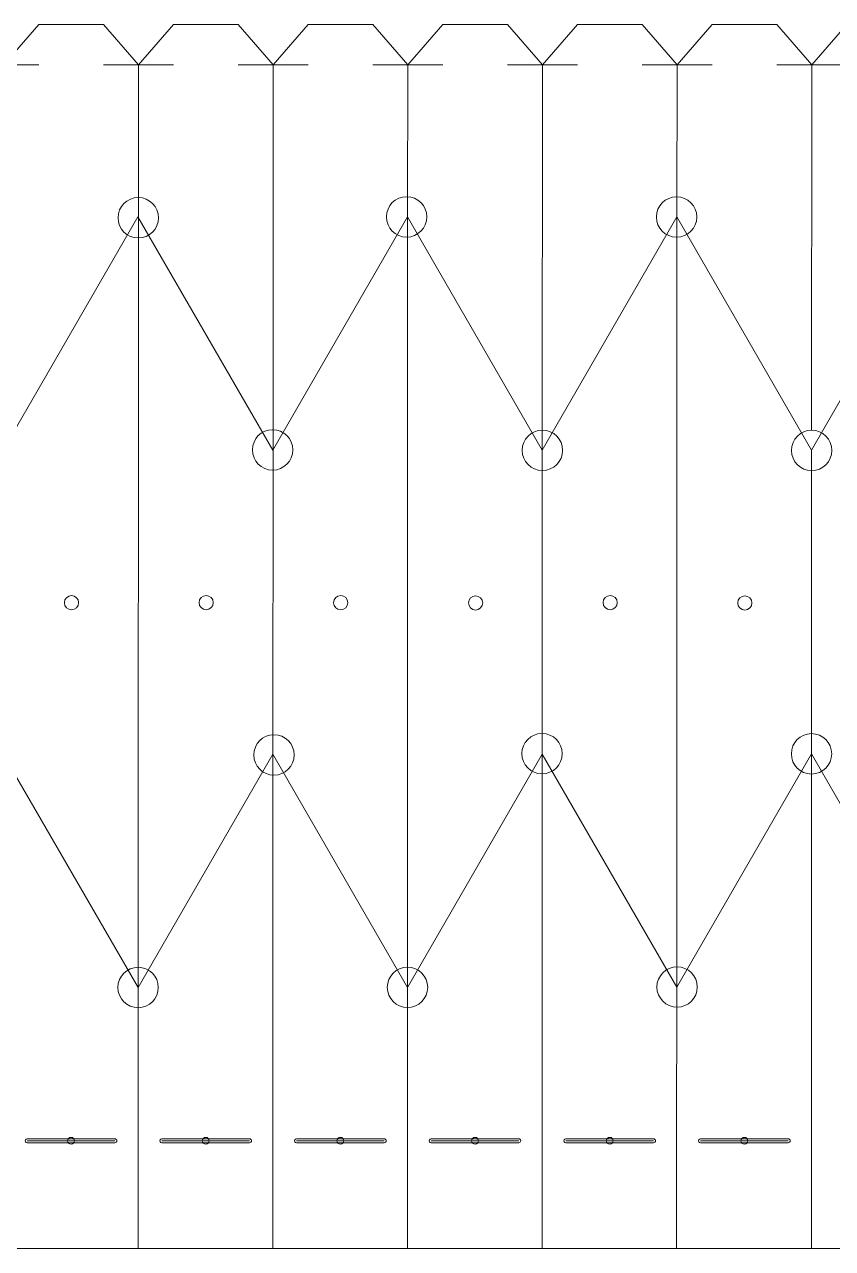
# Model space of a CAD drawing. Header units: inches. Extents: x -10.7 to 7.9, y 1.5 to 5.1.
# Drawn here: x -8.501 to -6.139, y 1.505 to 5.084 of the extents above; entities that cross this region are included whole.
import ezdxf
from ezdxf.lldxf.tags import DXFTag

# ---------------------------------------------------------------- set-up
doc = ezdxf.new("R2010")
doc.units = ezdxf.units.IN
doc.header["$MEASUREMENT"] = 0
doc.layers.add('Layer 1', color=7, linetype='Continuous')
doc.layers.add('SLD-0', color=7, linetype='Continuous')
tags = doc.linetypes.add('New Line1', pattern=[2, 1, -1]).pattern_tags.tags
tags[6:7] = [DXFTag(74, 4), DXFTag(75, 0), DXFTag(340, '0'), DXFTag(46, 1.0), DXFTag(50, 0.0), DXFTag(44, 0.0), DXFTag(45, 0.0)]
tags[4:5] = [DXFTag(74, 4), DXFTag(75, 0), DXFTag(340, '0'), DXFTag(46, 1.0), DXFTag(50, 0.0), DXFTag(44, 0.0), DXFTag(45, 0.0)]
tags = doc.linetypes.add('New Line100', pattern=[2, 1, -1]).pattern_tags.tags
tags[6:7] = [DXFTag(74, 4), DXFTag(75, 0), DXFTag(340, '0'), DXFTag(46, 1.0), DXFTag(50, 0.0), DXFTag(44, 0.0), DXFTag(45, 0.0)]
tags[4:5] = [DXFTag(74, 4), DXFTag(75, 0), DXFTag(340, '0'), DXFTag(46, 1.0), DXFTag(50, 0.0), DXFTag(44, 0.0), DXFTag(45, 0.0)]
tags = doc.linetypes.add('New Line101', pattern=[2, 1, -1]).pattern_tags.tags
tags[6:7] = [DXFTag(74, 4), DXFTag(75, 0), DXFTag(340, '0'), DXFTag(46, 1.0), DXFTag(50, 0.0), DXFTag(44, 0.0), DXFTag(45, 0.0)]
tags[4:5] = [DXFTag(74, 4), DXFTag(75, 0), DXFTag(340, '0'), DXFTag(46, 1.0), DXFTag(50, 0.0), DXFTag(44, 0.0), DXFTag(45, 0.0)]
tags = doc.linetypes.add('New Line106', pattern=[2, 1, -1]).pattern_tags.tags
tags[6:7] = [DXFTag(74, 4), DXFTag(75, 0), DXFTag(340, '0'), DXFTag(46, 1.0), DXFTag(50, 0.0), DXFTag(44, 0.0), DXFTag(45, 0.0)]
tags[4:5] = [DXFTag(74, 4), DXFTag(75, 0), DXFTag(340, '0'), DXFTag(46, 1.0), DXFTag(50, 0.0), DXFTag(44, 0.0), DXFTag(45, 0.0)]
tags = doc.linetypes.add('New Line110', pattern=[2, 1, -1]).pattern_tags.tags
tags[6:7] = [DXFTag(74, 4), DXFTag(75, 0), DXFTag(340, '0'), DXFTag(46, 1.0), DXFTag(50, 0.0), DXFTag(44, 0.0), DXFTag(45, 0.0)]
tags[4:5] = [DXFTag(74, 4), DXFTag(75, 0), DXFTag(340, '0'), DXFTag(46, 1.0), DXFTag(50, 0.0), DXFTag(44, 0.0), DXFTag(45, 0.0)]
tags = doc.linetypes.add('New Line112', pattern=[2, 1, -1]).pattern_tags.tags
tags[6:7] = [DXFTag(74, 4), DXFTag(75, 0), DXFTag(340, '0'), DXFTag(46, 1.0), DXFTag(50, 0.0), DXFTag(44, 0.0), DXFTag(45, 0.0)]
tags[4:5] = [DXFTag(74, 4), DXFTag(75, 0), DXFTag(340, '0'), DXFTag(46, 1.0), DXFTag(50, 0.0), DXFTag(44, 0.0), DXFTag(45, 0.0)]
tags = doc.linetypes.add('New Line136', pattern=[2, 1, -1]).pattern_tags.tags
tags[6:7] = [DXFTag(74, 4), DXFTag(75, 0), DXFTag(340, '0'), DXFTag(46, 1.0), DXFTag(50, 0.0), DXFTag(44, 0.0), DXFTag(45, 0.0)]
tags[4:5] = [DXFTag(74, 4), DXFTag(75, 0), DXFTag(340, '0'), DXFTag(46, 1.0), DXFTag(50, 0.0), DXFTag(44, 0.0), DXFTag(45, 0.0)]
tags = doc.linetypes.add('New Line137', pattern=[2, 1, -1]).pattern_tags.tags
tags[6:7] = [DXFTag(74, 4), DXFTag(75, 0), DXFTag(340, '0'), DXFTag(46, 1.0), DXFTag(50, 0.0), DXFTag(44, 0.0), DXFTag(45, 0.0)]
tags[4:5] = [DXFTag(74, 4), DXFTag(75, 0), DXFTag(340, '0'), DXFTag(46, 1.0), DXFTag(50, 0.0), DXFTag(44, 0.0), DXFTag(45, 0.0)]
tags = doc.linetypes.add('New Line14', pattern=[2, 1, -1]).pattern_tags.tags
tags[6:7] = [DXFTag(74, 4), DXFTag(75, 0), DXFTag(340, '0'), DXFTag(46, 1.0), DXFTag(50, 0.0), DXFTag(44, 0.0), DXFTag(45, 0.0)]
tags[4:5] = [DXFTag(74, 4), DXFTag(75, 0), DXFTag(340, '0'), DXFTag(46, 1.0), DXFTag(50, 0.0), DXFTag(44, 0.0), DXFTag(45, 0.0)]
tags = doc.linetypes.add('New Line143', pattern=[2, 1, -1]).pattern_tags.tags
tags[6:7] = [DXFTag(74, 4), DXFTag(75, 0), DXFTag(340, '0'), DXFTag(46, 1.0), DXFTag(50, 0.0), DXFTag(44, 0.0), DXFTag(45, 0.0)]
tags[4:5] = [DXFTag(74, 4), DXFTag(75, 0), DXFTag(340, '0'), DXFTag(46, 1.0), DXFTag(50, 0.0), DXFTag(44, 0.0), DXFTag(45, 0.0)]
tags = doc.linetypes.add('New Line144', pattern=[2, 1, -1]).pattern_tags.tags
tags[6:7] = [DXFTag(74, 4), DXFTag(75, 0), DXFTag(340, '0'), DXFTag(46, 1.0), DXFTag(50, 0.0), DXFTag(44, 0.0), DXFTag(45, 0.0)]
tags[4:5] = [DXFTag(74, 4), DXFTag(75, 0), DXFTag(340, '0'), DXFTag(46, 1.0), DXFTag(50, 0.0), DXFTag(44, 0.0), DXFTag(45, 0.0)]
tags = doc.linetypes.add('New Line147', pattern=[2, 1, -1]).pattern_tags.tags
tags[6:7] = [DXFTag(74, 4), DXFTag(75, 0), DXFTag(340, '0'), DXFTag(46, 1.0), DXFTag(50, 0.0), DXFTag(44, 0.0), DXFTag(45, 0.0)]
tags[4:5] = [DXFTag(74, 4), DXFTag(75, 0), DXFTag(340, '0'), DXFTag(46, 1.0), DXFTag(50, 0.0), DXFTag(44, 0.0), DXFTag(45, 0.0)]
tags = doc.linetypes.add('New Line148', pattern=[2, 1, -1]).pattern_tags.tags
tags[6:7] = [DXFTag(74, 4), DXFTag(75, 0), DXFTag(340, '0'), DXFTag(46, 1.0), DXFTag(50, 0.0), DXFTag(44, 0.0), DXFTag(45, 0.0)]
tags[4:5] = [DXFTag(74, 4), DXFTag(75, 0), DXFTag(340, '0'), DXFTag(46, 1.0), DXFTag(50, 0.0), DXFTag(44, 0.0), DXFTag(45, 0.0)]
tags = doc.linetypes.add('New Line149', pattern=[2, 1, -1]).pattern_tags.tags
tags[6:7] = [DXFTag(74, 4), DXFTag(75, 0), DXFTag(340, '0'), DXFTag(46, 1.0), DXFTag(50, 0.0), DXFTag(44, 0.0), DXFTag(45, 0.0)]
tags[4:5] = [DXFTag(74, 4), DXFTag(75, 0), DXFTag(340, '0'), DXFTag(46, 1.0), DXFTag(50, 0.0), DXFTag(44, 0.0), DXFTag(45, 0.0)]
tags = doc.linetypes.add('New Line16', pattern=[2, 1, -1]).pattern_tags.tags
tags[6:7] = [DXFTag(74, 4), DXFTag(75, 0), DXFTag(340, '0'), DXFTag(46, 1.0), DXFTag(50, 0.0), DXFTag(44, 0.0), DXFTag(45, 0.0)]
tags[4:5] = [DXFTag(74, 4), DXFTag(75, 0), DXFTag(340, '0'), DXFTag(46, 1.0), DXFTag(50, 0.0), DXFTag(44, 0.0), DXFTag(45, 0.0)]
tags = doc.linetypes.add('New Line17', pattern=[2, 1, -1]).pattern_tags.tags
tags[6:7] = [DXFTag(74, 4), DXFTag(75, 0), DXFTag(340, '0'), DXFTag(46, 1.0), DXFTag(50, 0.0), DXFTag(44, 0.0), DXFTag(45, 0.0)]
tags[4:5] = [DXFTag(74, 4), DXFTag(75, 0), DXFTag(340, '0'), DXFTag(46, 1.0), DXFTag(50, 0.0), DXFTag(44, 0.0), DXFTag(45, 0.0)]
tags = doc.linetypes.add('New Line18', pattern=[2, 1, -1]).pattern_tags.tags
tags[6:7] = [DXFTag(74, 4), DXFTag(75, 0), DXFTag(340, '0'), DXFTag(46, 1.0), DXFTag(50, 0.0), DXFTag(44, 0.0), DXFTag(45, 0.0)]
tags[4:5] = [DXFTag(74, 4), DXFTag(75, 0), DXFTag(340, '0'), DXFTag(46, 1.0), DXFTag(50, 0.0), DXFTag(44, 0.0), DXFTag(45, 0.0)]
tags = doc.linetypes.add('New Line19', pattern=[2, 1, -1]).pattern_tags.tags
tags[6:7] = [DXFTag(74, 4), DXFTag(75, 0), DXFTag(340, '0'), DXFTag(46, 1.0), DXFTag(50, 0.0), DXFTag(44, 0.0), DXFTag(45, 0.0)]
tags[4:5] = [DXFTag(74, 4), DXFTag(75, 0), DXFTag(340, '0'), DXFTag(46, 1.0), DXFTag(50, 0.0), DXFTag(44, 0.0), DXFTag(45, 0.0)]
tags = doc.linetypes.add('New Line24', pattern=[2, 1, -1]).pattern_tags.tags
tags[6:7] = [DXFTag(74, 4), DXFTag(75, 0), DXFTag(340, '0'), DXFTag(46, 1.0), DXFTag(50, 0.0), DXFTag(44, 0.0), DXFTag(45, 0.0)]
tags[4:5] = [DXFTag(74, 4), DXFTag(75, 0), DXFTag(340, '0'), DXFTag(46, 1.0), DXFTag(50, 0.0), DXFTag(44, 0.0), DXFTag(45, 0.0)]
tags = doc.linetypes.add('New Line25', pattern=[2, 1, -1]).pattern_tags.tags
tags[6:7] = [DXFTag(74, 4), DXFTag(75, 0), DXFTag(340, '0'), DXFTag(46, 1.0), DXFTag(50, 0.0), DXFTag(44, 0.0), DXFTag(45, 0.0)]
tags[4:5] = [DXFTag(74, 4), DXFTag(75, 0), DXFTag(340, '0'), DXFTag(46, 1.0), DXFTag(50, 0.0), DXFTag(44, 0.0), DXFTag(45, 0.0)]
tags = doc.linetypes.add('New Line26', pattern=[2, 1, -1]).pattern_tags.tags
tags[6:7] = [DXFTag(74, 4), DXFTag(75, 0), DXFTag(340, '0'), DXFTag(46, 1.0), DXFTag(50, 0.0), DXFTag(44, 0.0), DXFTag(45, 0.0)]
tags[4:5] = [DXFTag(74, 4), DXFTag(75, 0), DXFTag(340, '0'), DXFTag(46, 1.0), DXFTag(50, 0.0), DXFTag(44, 0.0), DXFTag(45, 0.0)]
tags = doc.linetypes.add('New Line27', pattern=[2, 1, -1]).pattern_tags.tags
tags[6:7] = [DXFTag(74, 4), DXFTag(75, 0), DXFTag(340, '0'), DXFTag(46, 1.0), DXFTag(50, 0.0), DXFTag(44, 0.0), DXFTag(45, 0.0)]
tags[4:5] = [DXFTag(74, 4), DXFTag(75, 0), DXFTag(340, '0'), DXFTag(46, 1.0), DXFTag(50, 0.0), DXFTag(44, 0.0), DXFTag(45, 0.0)]
tags = doc.linetypes.add('New Line28', pattern=[2, 1, -1]).pattern_tags.tags
tags[6:7] = [DXFTag(74, 4), DXFTag(75, 0), DXFTag(340, '0'), DXFTag(46, 1.0), DXFTag(50, 0.0), DXFTag(44, 0.0), DXFTag(45, 0.0)]
tags[4:5] = [DXFTag(74, 4), DXFTag(75, 0), DXFTag(340, '0'), DXFTag(46, 1.0), DXFTag(50, 0.0), DXFTag(44, 0.0), DXFTag(45, 0.0)]
tags = doc.linetypes.add('New Line36', pattern=[0.8, 0.5, -0.1, 0.1, -0.1]).pattern_tags.tags
tags[10:11] = [DXFTag(74, 4), DXFTag(75, 0), DXFTag(340, '0'), DXFTag(46, 1.0), DXFTag(50, 0.0), DXFTag(44, 0.0), DXFTag(45, 0.0)]
tags[8:9] = [DXFTag(74, 4), DXFTag(75, 0), DXFTag(340, '0'), DXFTag(46, 1.0), DXFTag(50, 0.0), DXFTag(44, 0.0), DXFTag(45, 0.0)]
tags[6:7] = [DXFTag(74, 4), DXFTag(75, 0), DXFTag(340, '0'), DXFTag(46, 1.0), DXFTag(50, 0.0), DXFTag(44, 0.0), DXFTag(45, 0.0)]
tags[4:5] = [DXFTag(74, 4), DXFTag(75, 0), DXFTag(340, '0'), DXFTag(46, 1.0), DXFTag(50, 0.0), DXFTag(44, 0.0), DXFTag(45, 0.0)]
tags = doc.linetypes.add('New Line37', pattern=[0.8, 0.5, -0.1, 0.1, -0.1]).pattern_tags.tags
tags[10:11] = [DXFTag(74, 4), DXFTag(75, 0), DXFTag(340, '0'), DXFTag(46, 1.0), DXFTag(50, 0.0), DXFTag(44, 0.0), DXFTag(45, 0.0)]
tags[8:9] = [DXFTag(74, 4), DXFTag(75, 0), DXFTag(340, '0'), DXFTag(46, 1.0), DXFTag(50, 0.0), DXFTag(44, 0.0), DXFTag(45, 0.0)]
tags[6:7] = [DXFTag(74, 4), DXFTag(75, 0), DXFTag(340, '0'), DXFTag(46, 1.0), DXFTag(50, 0.0), DXFTag(44, 0.0), DXFTag(45, 0.0)]
tags[4:5] = [DXFTag(74, 4), DXFTag(75, 0), DXFTag(340, '0'), DXFTag(46, 1.0), DXFTag(50, 0.0), DXFTag(44, 0.0), DXFTag(45, 0.0)]
tags = doc.linetypes.add('New Line38', pattern=[0.8, 0.5, -0.1, 0.1, -0.1]).pattern_tags.tags
tags[10:11] = [DXFTag(74, 4), DXFTag(75, 0), DXFTag(340, '0'), DXFTag(46, 1.0), DXFTag(50, 0.0), DXFTag(44, 0.0), DXFTag(45, 0.0)]
tags[8:9] = [DXFTag(74, 4), DXFTag(75, 0), DXFTag(340, '0'), DXFTag(46, 1.0), DXFTag(50, 0.0), DXFTag(44, 0.0), DXFTag(45, 0.0)]
tags[6:7] = [DXFTag(74, 4), DXFTag(75, 0), DXFTag(340, '0'), DXFTag(46, 1.0), DXFTag(50, 0.0), DXFTag(44, 0.0), DXFTag(45, 0.0)]
tags[4:5] = [DXFTag(74, 4), DXFTag(75, 0), DXFTag(340, '0'), DXFTag(46, 1.0), DXFTag(50, 0.0), DXFTag(44, 0.0), DXFTag(45, 0.0)]
tags = doc.linetypes.add('New Line40', pattern=[0.8, 0.5, -0.1, 0.1, -0.1]).pattern_tags.tags
tags[10:11] = [DXFTag(74, 4), DXFTag(75, 0), DXFTag(340, '0'), DXFTag(46, 1.0), DXFTag(50, 0.0), DXFTag(44, 0.0), DXFTag(45, 0.0)]
tags[8:9] = [DXFTag(74, 4), DXFTag(75, 0), DXFTag(340, '0'), DXFTag(46, 1.0), DXFTag(50, 0.0), DXFTag(44, 0.0), DXFTag(45, 0.0)]
tags[6:7] = [DXFTag(74, 4), DXFTag(75, 0), DXFTag(340, '0'), DXFTag(46, 1.0), DXFTag(50, 0.0), DXFTag(44, 0.0), DXFTag(45, 0.0)]
tags[4:5] = [DXFTag(74, 4), DXFTag(75, 0), DXFTag(340, '0'), DXFTag(46, 1.0), DXFTag(50, 0.0), DXFTag(44, 0.0), DXFTag(45, 0.0)]
tags = doc.linetypes.add('New Line41', pattern=[0.8, 0.5, -0.1, 0.1, -0.1]).pattern_tags.tags
tags[10:11] = [DXFTag(74, 4), DXFTag(75, 0), DXFTag(340, '0'), DXFTag(46, 1.0), DXFTag(50, 0.0), DXFTag(44, 0.0), DXFTag(45, 0.0)]
tags[8:9] = [DXFTag(74, 4), DXFTag(75, 0), DXFTag(340, '0'), DXFTag(46, 1.0), DXFTag(50, 0.0), DXFTag(44, 0.0), DXFTag(45, 0.0)]
tags[6:7] = [DXFTag(74, 4), DXFTag(75, 0), DXFTag(340, '0'), DXFTag(46, 1.0), DXFTag(50, 0.0), DXFTag(44, 0.0), DXFTag(45, 0.0)]
tags[4:5] = [DXFTag(74, 4), DXFTag(75, 0), DXFTag(340, '0'), DXFTag(46, 1.0), DXFTag(50, 0.0), DXFTag(44, 0.0), DXFTag(45, 0.0)]
tags = doc.linetypes.add('New Line42', pattern=[0.8, 0.5, -0.1, 0.1, -0.1]).pattern_tags.tags
tags[10:11] = [DXFTag(74, 4), DXFTag(75, 0), DXFTag(340, '0'), DXFTag(46, 1.0), DXFTag(50, 0.0), DXFTag(44, 0.0), DXFTag(45, 0.0)]
tags[8:9] = [DXFTag(74, 4), DXFTag(75, 0), DXFTag(340, '0'), DXFTag(46, 1.0), DXFTag(50, 0.0), DXFTag(44, 0.0), DXFTag(45, 0.0)]
tags[6:7] = [DXFTag(74, 4), DXFTag(75, 0), DXFTag(340, '0'), DXFTag(46, 1.0), DXFTag(50, 0.0), DXFTag(44, 0.0), DXFTag(45, 0.0)]
tags[4:5] = [DXFTag(74, 4), DXFTag(75, 0), DXFTag(340, '0'), DXFTag(46, 1.0), DXFTag(50, 0.0), DXFTag(44, 0.0), DXFTag(45, 0.0)]
tags = doc.linetypes.add('New Line52', pattern=[2, 1, -1]).pattern_tags.tags
tags[6:7] = [DXFTag(74, 4), DXFTag(75, 0), DXFTag(340, '0'), DXFTag(46, 1.0), DXFTag(50, 0.0), DXFTag(44, 0.0), DXFTag(45, 0.0)]
tags[4:5] = [DXFTag(74, 4), DXFTag(75, 0), DXFTag(340, '0'), DXFTag(46, 1.0), DXFTag(50, 0.0), DXFTag(44, 0.0), DXFTag(45, 0.0)]
tags = doc.linetypes.add('New Line54', pattern=[2, 1, -1]).pattern_tags.tags
tags[6:7] = [DXFTag(74, 4), DXFTag(75, 0), DXFTag(340, '0'), DXFTag(46, 1.0), DXFTag(50, 0.0), DXFTag(44, 0.0), DXFTag(45, 0.0)]
tags[4:5] = [DXFTag(74, 4), DXFTag(75, 0), DXFTag(340, '0'), DXFTag(46, 1.0), DXFTag(50, 0.0), DXFTag(44, 0.0), DXFTag(45, 0.0)]
tags = doc.linetypes.add('New Line55', pattern=[2, 1, -1]).pattern_tags.tags
tags[6:7] = [DXFTag(74, 4), DXFTag(75, 0), DXFTag(340, '0'), DXFTag(46, 1.0), DXFTag(50, 0.0), DXFTag(44, 0.0), DXFTag(45, 0.0)]
tags[4:5] = [DXFTag(74, 4), DXFTag(75, 0), DXFTag(340, '0'), DXFTag(46, 1.0), DXFTag(50, 0.0), DXFTag(44, 0.0), DXFTag(45, 0.0)]
tags = doc.linetypes.add('New Line57', pattern=[2, 1, -1]).pattern_tags.tags
tags[6:7] = [DXFTag(74, 4), DXFTag(75, 0), DXFTag(340, '0'), DXFTag(46, 1.0), DXFTag(50, 0.0), DXFTag(44, 0.0), DXFTag(45, 0.0)]
tags[4:5] = [DXFTag(74, 4), DXFTag(75, 0), DXFTag(340, '0'), DXFTag(46, 1.0), DXFTag(50, 0.0), DXFTag(44, 0.0), DXFTag(45, 0.0)]
tags = doc.linetypes.add('New Line61', pattern=[2, 1, -1]).pattern_tags.tags
tags[6:7] = [DXFTag(74, 4), DXFTag(75, 0), DXFTag(340, '0'), DXFTag(46, 1.0), DXFTag(50, 0.0), DXFTag(44, 0.0), DXFTag(45, 0.0)]
tags[4:5] = [DXFTag(74, 4), DXFTag(75, 0), DXFTag(340, '0'), DXFTag(46, 1.0), DXFTag(50, 0.0), DXFTag(44, 0.0), DXFTag(45, 0.0)]
tags = doc.linetypes.add('New Line66', pattern=[2, 1, -1]).pattern_tags.tags
tags[6:7] = [DXFTag(74, 4), DXFTag(75, 0), DXFTag(340, '0'), DXFTag(46, 1.0), DXFTag(50, 0.0), DXFTag(44, 0.0), DXFTag(45, 0.0)]
tags[4:5] = [DXFTag(74, 4), DXFTag(75, 0), DXFTag(340, '0'), DXFTag(46, 1.0), DXFTag(50, 0.0), DXFTag(44, 0.0), DXFTag(45, 0.0)]
tags = doc.linetypes.add('New Line72', pattern=[2, 1, -1]).pattern_tags.tags
tags[6:7] = [DXFTag(74, 4), DXFTag(75, 0), DXFTag(340, '0'), DXFTag(46, 1.0), DXFTag(50, 0.0), DXFTag(44, 0.0), DXFTag(45, 0.0)]
tags[4:5] = [DXFTag(74, 4), DXFTag(75, 0), DXFTag(340, '0'), DXFTag(46, 1.0), DXFTag(50, 0.0), DXFTag(44, 0.0), DXFTag(45, 0.0)]
tags = doc.linetypes.add('New Line74', pattern=[2, 1, -1]).pattern_tags.tags
tags[6:7] = [DXFTag(74, 4), DXFTag(75, 0), DXFTag(340, '0'), DXFTag(46, 1.0), DXFTag(50, 0.0), DXFTag(44, 0.0), DXFTag(45, 0.0)]
tags[4:5] = [DXFTag(74, 4), DXFTag(75, 0), DXFTag(340, '0'), DXFTag(46, 1.0), DXFTag(50, 0.0), DXFTag(44, 0.0), DXFTag(45, 0.0)]
tags = doc.linetypes.add('New Line84', pattern=[2, 1, -1]).pattern_tags.tags
tags[6:7] = [DXFTag(74, 4), DXFTag(75, 0), DXFTag(340, '0'), DXFTag(46, 1.0), DXFTag(50, 0.0), DXFTag(44, 0.0), DXFTag(45, 0.0)]
tags[4:5] = [DXFTag(74, 4), DXFTag(75, 0), DXFTag(340, '0'), DXFTag(46, 1.0), DXFTag(50, 0.0), DXFTag(44, 0.0), DXFTag(45, 0.0)]
tags = doc.linetypes.add('New Line85', pattern=[2, 1, -1]).pattern_tags.tags
tags[6:7] = [DXFTag(74, 4), DXFTag(75, 0), DXFTag(340, '0'), DXFTag(46, 1.0), DXFTag(50, 0.0), DXFTag(44, 0.0), DXFTag(45, 0.0)]
tags[4:5] = [DXFTag(74, 4), DXFTag(75, 0), DXFTag(340, '0'), DXFTag(46, 1.0), DXFTag(50, 0.0), DXFTag(44, 0.0), DXFTag(45, 0.0)]
tags = doc.linetypes.add('New Line87', pattern=[2, 1, -1]).pattern_tags.tags
tags[6:7] = [DXFTag(74, 4), DXFTag(75, 0), DXFTag(340, '0'), DXFTag(46, 1.0), DXFTag(50, 0.0), DXFTag(44, 0.0), DXFTag(45, 0.0)]
tags[4:5] = [DXFTag(74, 4), DXFTag(75, 0), DXFTag(340, '0'), DXFTag(46, 1.0), DXFTag(50, 0.0), DXFTag(44, 0.0), DXFTag(45, 0.0)]

msp = doc.modelspace()

# ---------------------------------------------------------------- linework, layer by layer
at = {"layer": 'Layer 1', "color": 5, "linetype": 'New Line1', "lineweight": 9}
msp.add_open_spline([(-6.1991, 4.9659), (-6.1991, 4.9659), (-6.2001, 3.8978), (-6.2001, 3.8978)], degree=3, dxfattribs=at)
at = {"layer": 'SLD-0', "color": 179, "lineweight": 9}
for points in [[(-8.459, 5.084), (-8.459, 5.084), (-8.5613, 4.9659), (-8.5613, 4.9659)], [(-8.459, 5.084), (-8.459, 5.084), (-8.27, 5.084), (-8.27, 5.084)], [(-8.27, 5.084), (-8.27, 5.084), (-8.1676, 4.9659), (-8.1676, 4.9659)], [(-8.0653, 5.084), (-8.0653, 5.084), (-8.1676, 4.9659), (-8.1676, 4.9659)], [(-8.0653, 5.084), (-8.0653, 5.084), (-7.8763, 5.084), (-7.8763, 5.084)], [(-7.8763, 5.084), (-7.8763, 5.084), (-7.7739, 4.9659), (-7.7739, 4.9659)], [(-7.6716, 5.084), (-7.6716, 5.084), (-7.7739, 4.9659), (-7.7739, 4.9659)], [(-7.6716, 5.084), (-7.6716, 5.084), (-7.4826, 5.084), (-7.4826, 5.084)], [(-7.4826, 5.084), (-7.4826, 5.084), (-7.3802, 4.9659), (-7.3802, 4.9659)], [(-7.2779, 5.084), (-7.2779, 5.084), (-7.3802, 4.9659), (-7.3802, 4.9659)], [(-7.2779, 5.084), (-7.2779, 5.084), (-7.0889, 5.084), (-7.0889, 5.084)], [(-7.0889, 5.084), (-7.0889, 5.084), (-6.9865, 4.9659), (-6.9865, 4.9659)], [(-6.8842, 5.084), (-6.8842, 5.084), (-6.9865, 4.9659), (-6.9865, 4.9659)], [(-6.8842, 5.084), (-6.8842, 5.084), (-6.6952, 5.084), (-6.6952, 5.084)], [(-6.6952, 5.084), (-6.6952, 5.084), (-6.5928, 4.9659), (-6.5928, 4.9659)], [(-6.4905, 5.084), (-6.4905, 5.084), (-6.5928, 4.9659), (-6.5928, 4.9659)], [(-6.4905, 5.084), (-6.4905, 5.084), (-6.3015, 5.084), (-6.3015, 5.084)], [(-6.3015, 5.084), (-6.3015, 5.084), (-6.1991, 4.9659), (-6.1991, 4.9659)], [(-6.0968, 5.084), (-6.0968, 5.084), (-6.1991, 4.9659), (-6.1991, 4.9659)], [(-8.5613, 4.9659), (-8.5613, 4.9659), (-8.459, 4.9659), (-8.459, 4.9659)], [(-8.27, 4.9659), (-8.27, 4.9659), (-8.1676, 4.9659), (-8.1676, 4.9659)], [(-8.1676, 4.9659), (-8.1676, 4.9659), (-8.0653, 4.9659), (-8.0653, 4.9659)], [(-7.8763, 4.9659), (-7.8763, 4.9659), (-7.7739, 4.9659), (-7.7739, 4.9659)], [(-7.7739, 4.9659), (-7.7739, 4.9659), (-7.6716, 4.9659), (-7.6716, 4.9659)], [(-7.4826, 4.9659), (-7.4826, 4.9659), (-7.3802, 4.9659), (-7.3802, 4.9659)], [(-7.3802, 4.9659), (-7.3802, 4.9659), (-7.2779, 4.9659), (-7.2779, 4.9659)], [(-7.0889, 4.9659), (-7.0889, 4.9659), (-6.9865, 4.9659), (-6.9865, 4.9659)], [(-6.9865, 4.9659), (-6.9865, 4.9659), (-6.8842, 4.9659), (-6.8842, 4.9659)], [(-6.6952, 4.9659), (-6.6952, 4.9659), (-6.5928, 4.9659), (-6.5928, 4.9659)], [(-6.5928, 4.9659), (-6.5928, 4.9659), (-6.4905, 4.9659), (-6.4905, 4.9659)], [(-6.3015, 4.9659), (-6.3015, 4.9659), (-6.1991, 4.9659), (-6.1991, 4.9659)], [(-6.1991, 4.9659), (-6.1991, 4.9659), (-6.0968, 4.9659), (-6.0968, 4.9659)], [(-8.237, 1.8261), (-8.237, 1.8261), (-8.493, 1.8261), (-8.493, 1.8261)], [(-7.8435, 1.8261), (-7.8435, 1.8261), (-8.0994, 1.8261), (-8.0994, 1.8261)], [(-7.4497, 1.8261), (-7.4497, 1.8261), (-7.7056, 1.8261), (-7.7056, 1.8261)], [(-7.0561, 1.8261), (-7.0561, 1.8261), (-7.312, 1.8261), (-7.312, 1.8261)], [(-6.6623, 1.8261), (-6.6623, 1.8261), (-6.9182, 1.8261), (-6.9182, 1.8261)], [(-6.2686, 1.8262), (-6.2686, 1.8262), (-6.5245, 1.8262), (-6.5245, 1.8262)], [(-8.237, 1.8143), (-8.237, 1.8143), (-8.493, 1.8143), (-8.493, 1.8143)], [(-7.8435, 1.8143), (-7.8435, 1.8143), (-8.0994, 1.8143), (-8.0994, 1.8143)], [(-7.4497, 1.8143), (-7.4497, 1.8143), (-7.7056, 1.8143), (-7.7056, 1.8143)], [(-7.0561, 1.8143), (-7.0561, 1.8143), (-7.312, 1.8143), (-7.312, 1.8143)], [(-6.6623, 1.8143), (-6.6623, 1.8143), (-6.9182, 1.8143), (-6.9182, 1.8143)], [(-6.2686, 1.8143), (-6.2686, 1.8143), (-6.5245, 1.8143), (-6.5245, 1.8143)]]:
    msp.add_open_spline(points, degree=3, dxfattribs=at)
at = {"layer": 'SLD-0', "color": 5, "linetype": 'New Line55', "lineweight": 9}
msp.add_open_spline([(-8.1689, 1.8202), (-8.1689, 1.8202), (-8.1676, 4.9659), (-8.1676, 4.9659)], degree=3, dxfattribs=at)
at = {"layer": 'SLD-0', "color": 5, "linetype": 'New Line52', "lineweight": 9}
msp.add_open_spline([(-7.7756, 1.8202), (-7.7756, 1.8202), (-7.7739, 4.9659), (-7.7739, 4.9659)], degree=3, dxfattribs=at)
at = {"layer": 'SLD-0', "color": 5, "linetype": 'New Line19', "lineweight": 9}
msp.add_open_spline([(-7.3819, 4.5217), (-7.3819, 4.5217), (-7.3802, 4.9659), (-7.3802, 4.9659)], degree=3, dxfattribs=at)
at = {"layer": 'SLD-0', "color": 5, "linetype": 'New Line16', "lineweight": 9}
msp.add_open_spline([(-6.9882, 3.8398), (-6.9882, 3.8398), (-6.9865, 4.9659), (-6.9865, 4.9659)], degree=3, dxfattribs=at)
at = {"layer": 'SLD-0', "color": 5, "linetype": 'New Line147', "lineweight": 9}
msp.add_open_spline([(-6.5942, 4.5201), (-6.5942, 4.5201), (-6.5928, 4.9659), (-6.5928, 4.9659)], degree=3, dxfattribs=at)
at = {"layer": 'SLD-0', "lineweight": 9}
for points in [[(-8.1095, 4.5189), (-8.1095, 4.5515), (-8.1359, 4.578), (-8.1685, 4.578), (-8.1685, 4.578), (-8.2011, 4.578), (-8.2276, 4.5515), (-8.2276, 4.5189), (-8.2276, 4.5189), (-8.2276, 4.4863), (-8.2011, 4.4598), (-8.1685, 4.4598), (-8.1685, 4.4598), (-8.1359, 4.4598), (-8.1095, 4.4863), (-8.1095, 4.5189)], [(-7.325, 4.5215), (-7.325, 4.5541), (-7.3514, 4.5805), (-7.384, 4.5805), (-7.384, 4.5805), (-7.4167, 4.5805), (-7.4431, 4.5541), (-7.4431, 4.5215), (-7.4431, 4.5215), (-7.4431, 4.4889), (-7.4167, 4.4624), (-7.384, 4.4624), (-7.384, 4.4624), (-7.3514, 4.4624), (-7.325, 4.4889), (-7.325, 4.5215)], [(-6.5358, 4.5211), (-6.5358, 4.5537), (-6.5622, 4.5801), (-6.5948, 4.5801), (-6.5948, 4.5801), (-6.6275, 4.5801), (-6.6539, 4.5537), (-6.6539, 4.5211), (-6.6539, 4.5211), (-6.6539, 4.4885), (-6.6275, 4.462), (-6.5948, 4.462), (-6.5948, 4.462), (-6.5622, 4.462), (-6.5358, 4.4885), (-6.5358, 4.5211)], [(-7.7167, 3.8402), (-7.7167, 3.8728), (-7.7432, 3.8992), (-7.7758, 3.8992), (-7.7758, 3.8992), (-7.8084, 3.8992), (-7.8348, 3.8728), (-7.8348, 3.8402), (-7.8348, 3.8402), (-7.8348, 3.8076), (-7.8084, 3.7811), (-7.7758, 3.7811), (-7.7758, 3.7811), (-7.7432, 3.7811), (-7.7167, 3.8076), (-7.7167, 3.8402)], [(-6.9281, 3.8389), (-6.9281, 3.8715), (-6.9545, 3.898), (-6.9871, 3.898), (-6.9871, 3.898), (-7.0197, 3.898), (-7.0462, 3.8715), (-7.0462, 3.8389), (-7.0462, 3.8389), (-7.0462, 3.8063), (-7.0197, 3.7799), (-6.9871, 3.7799), (-6.9871, 3.7799), (-6.9545, 3.7799), (-6.9281, 3.8063), (-6.9281, 3.8389)], [(-6.141, 3.8387), (-6.141, 3.8713), (-6.1675, 3.8978), (-6.2001, 3.8978), (-6.2001, 3.8978), (-6.2327, 3.8978), (-6.2591, 3.8713), (-6.2591, 3.8387), (-6.2591, 3.8387), (-6.2591, 3.8061), (-6.2327, 3.7797), (-6.2001, 3.7797), (-6.2001, 3.7797), (-6.1675, 3.7797), (-6.141, 3.8061), (-6.141, 3.8387)], [(-8.3429, 3.3934), (-8.3429, 3.4049), (-8.3522, 3.4142), (-8.3636, 3.4142), (-8.3636, 3.4142), (-8.3751, 3.4142), (-8.3844, 3.4049), (-8.3844, 3.3934), (-8.3844, 3.3934), (-8.3844, 3.382), (-8.3751, 3.3727), (-8.3636, 3.3727), (-8.3636, 3.3727), (-8.3522, 3.3727), (-8.3429, 3.382), (-8.3429, 3.3934)], [(-7.9491, 3.3938), (-7.9491, 3.4052), (-7.9584, 3.4145), (-7.9699, 3.4145), (-7.9699, 3.4145), (-7.9814, 3.4145), (-7.9907, 3.4052), (-7.9907, 3.3938), (-7.9907, 3.3938), (-7.9907, 3.3823), (-7.9814, 3.373), (-7.9699, 3.373), (-7.9699, 3.373), (-7.9584, 3.373), (-7.9491, 3.3823), (-7.9491, 3.3938)], [(-7.5558, 3.3935), (-7.5558, 3.405), (-7.5651, 3.4143), (-7.5766, 3.4143), (-7.5766, 3.4143), (-7.5881, 3.4143), (-7.5974, 3.405), (-7.5974, 3.3935), (-7.5974, 3.3935), (-7.5974, 3.3821), (-7.5881, 3.3728), (-7.5766, 3.3728), (-7.5766, 3.3728), (-7.5651, 3.3728), (-7.5558, 3.3821), (-7.5558, 3.3935)], [(-7.1617, 3.3929), (-7.1617, 3.4043), (-7.171, 3.4136), (-7.1825, 3.4136), (-7.1825, 3.4136), (-7.194, 3.4136), (-7.2033, 3.4043), (-7.2033, 3.3929), (-7.2033, 3.3929), (-7.2033, 3.3814), (-7.194, 3.3721), (-7.1825, 3.3721), (-7.1825, 3.3721), (-7.171, 3.3721), (-7.1617, 3.3814), (-7.1617, 3.3929)], [(-6.7683, 3.3938), (-6.7683, 3.4053), (-6.7776, 3.4146), (-6.7891, 3.4146), (-6.7891, 3.4146), (-6.8005, 3.4146), (-6.8098, 3.4053), (-6.8098, 3.3938), (-6.8098, 3.3938), (-6.8098, 3.3823), (-6.8005, 3.373), (-6.7891, 3.373), (-6.7891, 3.373), (-6.7776, 3.373), (-6.7683, 3.3823), (-6.7683, 3.3938)], [(-6.3745, 3.3927), (-6.3745, 3.4041), (-6.3838, 3.4134), (-6.3953, 3.4134), (-6.3953, 3.4134), (-6.4068, 3.4134), (-6.4161, 3.4041), (-6.4161, 3.3927), (-6.4161, 3.3927), (-6.4161, 3.3812), (-6.4068, 3.3719), (-6.3953, 3.3719), (-6.3953, 3.3719), (-6.3838, 3.3719), (-6.3745, 3.3812), (-6.3745, 3.3927)], [(-7.7128, 2.9483), (-7.7128, 2.981), (-7.7392, 3.0074), (-7.7718, 3.0074), (-7.7718, 3.0074), (-7.8045, 3.0074), (-7.8309, 2.981), (-7.8309, 2.9483), (-7.8309, 2.9483), (-7.8309, 2.9157), (-7.8045, 2.8893), (-7.7718, 2.8893), (-7.7718, 2.8893), (-7.7392, 2.8893), (-7.7128, 2.9157), (-7.7128, 2.9483)], [(-6.9291, 2.9521), (-6.9291, 2.9847), (-6.9555, 3.0111), (-6.9881, 3.0111), (-6.9881, 3.0111), (-7.0207, 3.0111), (-7.0472, 2.9847), (-7.0472, 2.9521), (-7.0472, 2.9521), (-7.0472, 2.9194), (-7.0207, 2.893), (-6.9881, 2.893), (-6.9881, 2.893), (-6.9555, 2.893), (-6.9291, 2.9194), (-6.9291, 2.9521)], [(-6.1413, 2.9515), (-6.1413, 2.9841), (-6.1677, 3.0106), (-6.2003, 3.0106), (-6.2003, 3.0106), (-6.233, 3.0106), (-6.2594, 2.9841), (-6.2594, 2.9515), (-6.2594, 2.9515), (-6.2594, 2.9189), (-6.233, 2.8925), (-6.2004, 2.8925), (-6.2004, 2.8925), (-6.1677, 2.8925), (-6.1413, 2.9189), (-6.1413, 2.9515)], [(-8.1099, 2.2685), (-8.1099, 2.3011), (-8.1363, 2.3275), (-8.1689, 2.3275), (-8.1689, 2.3275), (-8.2016, 2.3275), (-8.228, 2.3011), (-8.228, 2.2685), (-8.228, 2.2685), (-8.228, 2.2359), (-8.2016, 2.2094), (-8.1689, 2.2094), (-8.1689, 2.2094), (-8.1363, 2.2094), (-8.1099, 2.2359), (-8.1099, 2.2685)], [(-7.3225, 2.2688), (-7.3225, 2.3015), (-7.3489, 2.3279), (-7.3815, 2.3279), (-7.3815, 2.3279), (-7.4142, 2.3279), (-7.4406, 2.3015), (-7.4406, 2.2688), (-7.4406, 2.2688), (-7.4406, 2.2362), (-7.4142, 2.2098), (-7.3815, 2.2098), (-7.3815, 2.2098), (-7.3489, 2.2098), (-7.3225, 2.2362), (-7.3225, 2.2688)], [(-6.5343, 2.2698), (-6.5343, 2.3024), (-6.5607, 2.3289), (-6.5933, 2.3289), (-6.5933, 2.3289), (-6.6259, 2.3289), (-6.6524, 2.3024), (-6.6524, 2.2698), (-6.6524, 2.2698), (-6.6524, 2.2372), (-6.6259, 2.2108), (-6.5933, 2.2108), (-6.5933, 2.2108), (-6.5607, 2.2108), (-6.5343, 2.2372), (-6.5343, 2.2698)], [(-8.355, 1.8202), (-8.355, 1.8257), (-8.3595, 1.8302), (-8.365, 1.8302), (-8.365, 1.8302), (-8.3705, 1.8302), (-8.375, 1.8257), (-8.375, 1.8202), (-8.375, 1.8202), (-8.375, 1.8147), (-8.3705, 1.8102), (-8.365, 1.8102), (-8.365, 1.8102), (-8.3595, 1.8102), (-8.355, 1.8147), (-8.355, 1.8202)], [(-7.9614, 1.8202), (-7.9614, 1.8258), (-7.9659, 1.8302), (-7.9714, 1.8302), (-7.9714, 1.8302), (-7.9769, 1.8302), (-7.9814, 1.8258), (-7.9814, 1.8202), (-7.9814, 1.8202), (-7.9814, 1.8147), (-7.9769, 1.8102), (-7.9714, 1.8102), (-7.9714, 1.8102), (-7.9659, 1.8102), (-7.9614, 1.8147), (-7.9614, 1.8202)], [(-7.5677, 1.8202), (-7.5677, 1.8258), (-7.5722, 1.8302), (-7.5777, 1.8302), (-7.5777, 1.8302), (-7.5832, 1.8302), (-7.5877, 1.8258), (-7.5877, 1.8202), (-7.5877, 1.8202), (-7.5877, 1.8147), (-7.5832, 1.8102), (-7.5777, 1.8102), (-7.5777, 1.8102), (-7.5722, 1.8102), (-7.5677, 1.8147), (-7.5677, 1.8202)], [(-7.174, 1.8202), (-7.174, 1.8257), (-7.1785, 1.8302), (-7.184, 1.8302), (-7.184, 1.8302), (-7.1895, 1.8302), (-7.194, 1.8257), (-7.194, 1.8202), (-7.194, 1.8202), (-7.194, 1.8147), (-7.1895, 1.8102), (-7.184, 1.8102), (-7.184, 1.8102), (-7.1785, 1.8102), (-7.174, 1.8147), (-7.174, 1.8202)], [(-6.7803, 1.8202), (-6.7803, 1.8258), (-6.7847, 1.8302), (-6.7903, 1.8302), (-6.7903, 1.8302), (-6.7958, 1.8302), (-6.8003, 1.8258), (-6.8003, 1.8202), (-6.8003, 1.8202), (-6.8003, 1.8147), (-6.7958, 1.8102), (-6.7903, 1.8102), (-6.7903, 1.8102), (-6.7847, 1.8102), (-6.7803, 1.8147), (-6.7803, 1.8202)], [(-6.3866, 1.8203), (-6.3866, 1.8258), (-6.3911, 1.8303), (-6.3966, 1.8303), (-6.3966, 1.8303), (-6.4021, 1.8303), (-6.4066, 1.8258), (-6.4066, 1.8203), (-6.4066, 1.8203), (-6.4066, 1.8147), (-6.4021, 1.8103), (-6.3966, 1.8103), (-6.3966, 1.8103), (-6.3911, 1.8103), (-6.3866, 1.8147), (-6.3866, 1.8203)]]:
    msp.add_open_spline(points, degree=3, knots=[0, 0, 0, 0, 0.2, 0.2, 0.2, 0.2, 0.4, 0.4, 0.4, 0.4, 0.6, 0.6, 0.6, 0.6, 1, 1, 1, 1], dxfattribs=at)
at = {"layer": 'SLD-0', "color": 5, "linetype": 'New Line24', "lineweight": 9}
msp.add_open_spline([(-8.563, 3.8398), (-8.563, 3.8398), (-8.1693, 4.5217), (-8.1693, 4.5217)], degree=3, dxfattribs=at)
at = {"layer": 'SLD-0', "color": 5, "linetype": 'New Line26', "lineweight": 9}
msp.add_open_spline([(-8.1693, 4.5217), (-8.1693, 4.5217), (-7.7756, 3.8398), (-7.7756, 3.8398)], degree=3, dxfattribs=at)
at = {"layer": 'SLD-0', "color": 5, "linetype": 'New Line27', "lineweight": 9}
msp.add_open_spline([(-7.7756, 3.8398), (-7.7756, 3.8398), (-7.3819, 4.5217), (-7.3819, 4.5217)], degree=3, dxfattribs=at)
at = {"layer": 'SLD-0', "color": 5, "linetype": 'New Line18', "lineweight": 9}
msp.add_open_spline([(-7.3815, 2.2688), (-7.3815, 2.2688), (-7.3819, 4.5217), (-7.3819, 4.5217)], degree=3, dxfattribs=at)
at = {"layer": 'SLD-0', "color": 5, "linetype": 'New Line28', "lineweight": 9}
msp.add_open_spline([(-7.3819, 4.5217), (-7.3819, 4.5217), (-6.9882, 3.8398), (-6.9882, 3.8398)], degree=3, dxfattribs=at)
at = {"layer": 'SLD-0', "color": 5, "linetype": 'New Line57', "lineweight": 9}
msp.add_open_spline([(-6.9882, 3.8398), (-6.9882, 3.8398), (-6.5944, 4.5218), (-6.5944, 4.5218)], degree=3, dxfattribs=at)
at = {"layer": 'SLD-0', "color": 5, "linetype": 'New Line14', "lineweight": 9}
msp.add_open_spline([(-6.5944, 4.5218), (-6.5944, 4.5218), (-6.2006, 3.8398), (-6.2006, 3.8398)], degree=3, dxfattribs=at)
at = {"layer": 'SLD-0', "color": 5, "linetype": 'New Line144', "lineweight": 9}
msp.add_open_spline([(-6.5941, 2.2692), (-6.5941, 2.2692), (-6.5944, 4.5218), (-6.5944, 4.5218)], degree=3, dxfattribs=at)
at = {"layer": 'SLD-0', "color": 5, "linetype": 'New Line25', "lineweight": 9}
msp.add_open_spline([(-6.2006, 3.8398), (-6.2006, 3.8398), (-5.8069, 4.5219), (-5.8069, 4.5219)], degree=3, dxfattribs=at)
at = {"layer": 'SLD-0', "color": 5, "linetype": 'New Line137', "lineweight": 9}
msp.add_open_spline([(-6.9882, 2.9509), (-6.9882, 2.9509), (-6.9882, 3.8398), (-6.9882, 3.8398)], degree=3, dxfattribs=at)
at = {"layer": 'SLD-0', "color": 5, "linetype": 'New Line149', "lineweight": 9}
msp.add_open_spline([(-6.2008, 2.9513), (-6.2008, 2.9513), (-6.2006, 3.8398), (-6.2006, 3.8398)], degree=3, dxfattribs=at)
at = {"layer": 'SLD-0', "color": 5, "linetype": 'New Line54', "lineweight": 9}
msp.add_open_spline([(-8.563, 2.9502), (-8.563, 2.9502), (-8.1689, 2.2685), (-8.1689, 2.2685)], degree=3, dxfattribs=at)
at = {"layer": 'SLD-0', "color": 5, "linetype": 'New Line61', "lineweight": 9}
msp.add_open_spline([(-8.1689, 2.2685), (-8.1689, 2.2685), (-7.7756, 2.9506), (-7.7756, 2.9506)], degree=3, dxfattribs=at)
at = {"layer": 'SLD-0', "color": 5, "linetype": 'New Line66', "lineweight": 9}
msp.add_open_spline([(-7.7756, 2.9506), (-7.7756, 2.9506), (-7.3815, 2.2688), (-7.3815, 2.2688)], degree=3, dxfattribs=at)
at = {"layer": 'SLD-0', "color": 5, "linetype": 'New Line72', "lineweight": 9}
msp.add_open_spline([(-7.3815, 2.2688), (-7.3815, 2.2688), (-6.9882, 2.9509), (-6.9882, 2.9509)], degree=3, dxfattribs=at)
at = {"layer": 'SLD-0', "color": 5, "linetype": 'New Line74', "lineweight": 9}
msp.add_open_spline([(-6.9882, 2.9509), (-6.9882, 2.9509), (-6.5941, 2.2692), (-6.5941, 2.2692)], degree=3, dxfattribs=at)
at = {"layer": 'SLD-0', "color": 5, "linetype": 'New Line136', "lineweight": 9}
msp.add_open_spline([(-6.9882, 1.8202), (-6.9882, 1.8202), (-6.9882, 2.9509), (-6.9882, 2.9509)], degree=3, dxfattribs=at)
at = {"layer": 'SLD-0', "color": 5, "linetype": 'New Line84', "lineweight": 9}
msp.add_open_spline([(-6.5941, 2.2692), (-6.5941, 2.2692), (-6.2008, 2.9513), (-6.2008, 2.9513)], degree=3, dxfattribs=at)
at = {"layer": 'SLD-0', "color": 5, "linetype": 'New Line85', "lineweight": 9}
msp.add_open_spline([(-6.2008, 2.9513), (-6.2008, 2.9513), (-5.8067, 2.2696), (-5.8067, 2.2696)], degree=3, dxfattribs=at)
at = {"layer": 'SLD-0', "color": 5, "linetype": 'New Line148', "lineweight": 9}
msp.add_open_spline([(-6.2008, 1.8202), (-6.2008, 1.8202), (-6.2008, 2.9513), (-6.2008, 2.9513)], degree=3, dxfattribs=at)
at = {"layer": 'SLD-0', "color": 5, "linetype": 'New Line17', "lineweight": 9}
msp.add_open_spline([(-7.3815, 1.8202), (-7.3815, 1.8202), (-7.3815, 2.2688), (-7.3815, 2.2688)], degree=3, dxfattribs=at)
at = {"layer": 'SLD-0', "color": 5, "linetype": 'New Line143', "lineweight": 9}
msp.add_open_spline([(-6.5952, 1.8202), (-6.5952, 1.8202), (-6.5941, 2.2692), (-6.5941, 2.2692)], degree=3, dxfattribs=at)
at = {"layer": 'SLD-0', "color": 179, "lineweight": 9}
for points, knots in [([(-8.493, 1.8261), (-8.4951, 1.8261), (-8.497, 1.825), (-8.4981, 1.8232), (-8.4981, 1.8232), (-8.4991, 1.8213), (-8.4991, 1.8191), (-8.4981, 1.8173), (-8.4981, 1.8173), (-8.497, 1.8154), (-8.4951, 1.8143), (-8.493, 1.8143)], [0, 0, 0, 0, 0.25, 0.25, 0.25, 0.25, 0.5, 0.5, 0.5, 0.5, 1, 1, 1, 1]), ([(-8.237, 1.8143), (-8.2338, 1.8143), (-8.2311, 1.817), (-8.2311, 1.8202), (-8.2311, 1.8202), (-8.2311, 1.8235), (-8.2338, 1.8261), (-8.237, 1.8261)], [0, 0, 0, 0, 0.333333, 0.333333, 0.333333, 0.333333, 1, 1, 1, 1]), ([(-8.0994, 1.8261), (-8.1015, 1.8261), (-8.1034, 1.825), (-8.1045, 1.8232), (-8.1045, 1.8232), (-8.1055, 1.8214), (-8.1055, 1.8191), (-8.1045, 1.8173), (-8.1045, 1.8173), (-8.1034, 1.8155), (-8.1015, 1.8143), (-8.0994, 1.8143)], [0, 0, 0, 0, 0.25, 0.25, 0.25, 0.25, 0.5, 0.5, 0.5, 0.5, 1, 1, 1, 1]), ([(-7.8435, 1.8143), (-7.8402, 1.8143), (-7.8375, 1.817), (-7.8375, 1.8202), (-7.8375, 1.8202), (-7.8375, 1.8235), (-7.8402, 1.8261), (-7.8435, 1.8261)], [0, 0, 0, 0, 0.333333, 0.333333, 0.333333, 0.333333, 1, 1, 1, 1]), ([(-7.7056, 1.8261), (-7.7077, 1.8261), (-7.7097, 1.825), (-7.7108, 1.8232), (-7.7108, 1.8232), (-7.7118, 1.8214), (-7.7118, 1.8191), (-7.7108, 1.8173), (-7.7108, 1.8173), (-7.7097, 1.8154), (-7.7077, 1.8143), (-7.7056, 1.8143)], [0, 0, 0, 0, 0.25, 0.25, 0.25, 0.25, 0.5, 0.5, 0.5, 0.5, 1, 1, 1, 1]), ([(-7.4497, 1.8143), (-7.4465, 1.8143), (-7.4438, 1.817), (-7.4438, 1.8202), (-7.4438, 1.8202), (-7.4438, 1.8235), (-7.4465, 1.8261), (-7.4497, 1.8261)], [0, 0, 0, 0, 0.333333, 0.333333, 0.333333, 0.333333, 1, 1, 1, 1]), ([(-7.312, 1.8261), (-7.3141, 1.8261), (-7.316, 1.825), (-7.3171, 1.8231), (-7.3171, 1.8231), (-7.3181, 1.8213), (-7.3181, 1.8191), (-7.3171, 1.8172), (-7.3171, 1.8172), (-7.316, 1.8154), (-7.3141, 1.8143), (-7.312, 1.8143)], [0, 0, 0, 0, 0.25, 0.25, 0.25, 0.25, 0.5, 0.5, 0.5, 0.5, 1, 1, 1, 1]), ([(-7.0561, 1.8143), (-7.0528, 1.8143), (-7.0502, 1.8169), (-7.0502, 1.8202), (-7.0502, 1.8202), (-7.0502, 1.8235), (-7.0528, 1.8261), (-7.0561, 1.8261)], [0, 0, 0, 0, 0.333333, 0.333333, 0.333333, 0.333333, 1, 1, 1, 1]), ([(-6.9182, 1.8261), (-6.9203, 1.8261), (-6.9223, 1.825), (-6.9233, 1.8232), (-6.9233, 1.8232), (-6.9244, 1.8214), (-6.9244, 1.8191), (-6.9233, 1.8173), (-6.9233, 1.8173), (-6.9223, 1.8155), (-6.9203, 1.8143), (-6.9182, 1.8143)], [0, 0, 0, 0, 0.25, 0.25, 0.25, 0.25, 0.5, 0.5, 0.5, 0.5, 1, 1, 1, 1]), ([(-6.6623, 1.8143), (-6.6591, 1.8143), (-6.6564, 1.817), (-6.6564, 1.8202), (-6.6564, 1.8202), (-6.6564, 1.8235), (-6.6591, 1.8261), (-6.6623, 1.8261)], [0, 0, 0, 0, 0.333333, 0.333333, 0.333333, 0.333333, 1, 1, 1, 1]), ([(-6.5245, 1.8262), (-6.5267, 1.8262), (-6.5286, 1.825), (-6.5297, 1.8232), (-6.5297, 1.8232), (-6.5307, 1.8214), (-6.5307, 1.8191), (-6.5297, 1.8173), (-6.5297, 1.8173), (-6.5286, 1.8155), (-6.5267, 1.8143), (-6.5245, 1.8143)], [0, 0, 0, 0, 0.25, 0.25, 0.25, 0.25, 0.5, 0.5, 0.5, 0.5, 1, 1, 1, 1]), ([(-6.2686, 1.8143), (-6.2654, 1.8143), (-6.2627, 1.817), (-6.2627, 1.8203), (-6.2627, 1.8203), (-6.2627, 1.8235), (-6.2654, 1.8262), (-6.2686, 1.8262)], [0, 0, 0, 0, 0.333333, 0.333333, 0.333333, 0.333333, 1, 1, 1, 1])]:
    msp.add_open_spline(points, degree=3, knots=knots, dxfattribs=at)
at = {"layer": 'SLD-0', "color": 179, "linetype": 'New Line42', "lineweight": 9}
msp.add_open_spline([(-8.237, 1.8202), (-8.237, 1.8202), (-8.493, 1.8202), (-8.493, 1.8202)], degree=3, dxfattribs=at)
at = {"layer": 'SLD-0', "color": 5, "linetype": 'New Line87', "lineweight": 9}
msp.add_open_spline([(-8.1689, 1.5052), (-8.1689, 1.5052), (-8.1689, 1.8202), (-8.1689, 1.8202)], degree=3, dxfattribs=at)
at = {"layer": 'SLD-0', "color": 179, "linetype": 'New Line41', "lineweight": 9}
msp.add_open_spline([(-7.8435, 1.8202), (-7.8435, 1.8202), (-8.0994, 1.8202), (-8.0994, 1.8202)], degree=3, dxfattribs=at)
at = {"layer": 'SLD-0', "color": 5, "linetype": 'New Line100', "lineweight": 9}
msp.add_open_spline([(-7.7756, 1.5052), (-7.7756, 1.5052), (-7.7756, 1.8202), (-7.7756, 1.8202)], degree=3, dxfattribs=at)
at = {"layer": 'SLD-0', "color": 179, "linetype": 'New Line40', "lineweight": 9}
msp.add_open_spline([(-7.4497, 1.8202), (-7.4497, 1.8202), (-7.7056, 1.8202), (-7.7056, 1.8202)], degree=3, dxfattribs=at)
at = {"layer": 'SLD-0', "color": 5, "linetype": 'New Line101', "lineweight": 9}
msp.add_open_spline([(-7.3815, 1.5052), (-7.3815, 1.5052), (-7.3815, 1.8202), (-7.3815, 1.8202)], degree=3, dxfattribs=at)
at = {"layer": 'SLD-0', "color": 179, "linetype": 'New Line38', "lineweight": 9}
msp.add_open_spline([(-7.0561, 1.8202), (-7.0561, 1.8202), (-7.312, 1.8202), (-7.312, 1.8202)], degree=3, dxfattribs=at)
at = {"layer": 'SLD-0', "color": 5, "linetype": 'New Line106', "lineweight": 9}
msp.add_open_spline([(-6.9882, 1.5052), (-6.9882, 1.5052), (-6.9882, 1.8202), (-6.9882, 1.8202)], degree=3, dxfattribs=at)
at = {"layer": 'SLD-0', "color": 179, "linetype": 'New Line37', "lineweight": 9}
msp.add_open_spline([(-6.6623, 1.8202), (-6.6623, 1.8202), (-6.9182, 1.8202), (-6.9182, 1.8202)], degree=3, dxfattribs=at)
at = {"layer": 'SLD-0', "color": 5, "linetype": 'New Line110', "lineweight": 9}
msp.add_open_spline([(-6.5952, 1.5052), (-6.5952, 1.5052), (-6.5952, 1.8202), (-6.5952, 1.8202)], degree=3, dxfattribs=at)
at = {"layer": 'SLD-0', "color": 179, "linetype": 'New Line36', "lineweight": 9}
msp.add_open_spline([(-6.2686, 1.8203), (-6.2686, 1.8203), (-6.5245, 1.8203), (-6.5245, 1.8203)], degree=3, dxfattribs=at)
at = {"layer": 'SLD-0', "color": 5, "linetype": 'New Line112', "lineweight": 9}
msp.add_open_spline([(-6.2008, 1.5052), (-6.2008, 1.5052), (-6.2008, 1.8202), (-6.2008, 1.8202)], degree=3, dxfattribs=at)
at = {"layer": 'SLD-0', "lineweight": 9}
msp.add_open_spline([(-9.7455, 1.5052), (-9.7455, 1.5052), (-3.4449, 1.5052), (-3.4449, 1.5052)], degree=3, dxfattribs=at)

doc.saveas('drawing.dxf')
